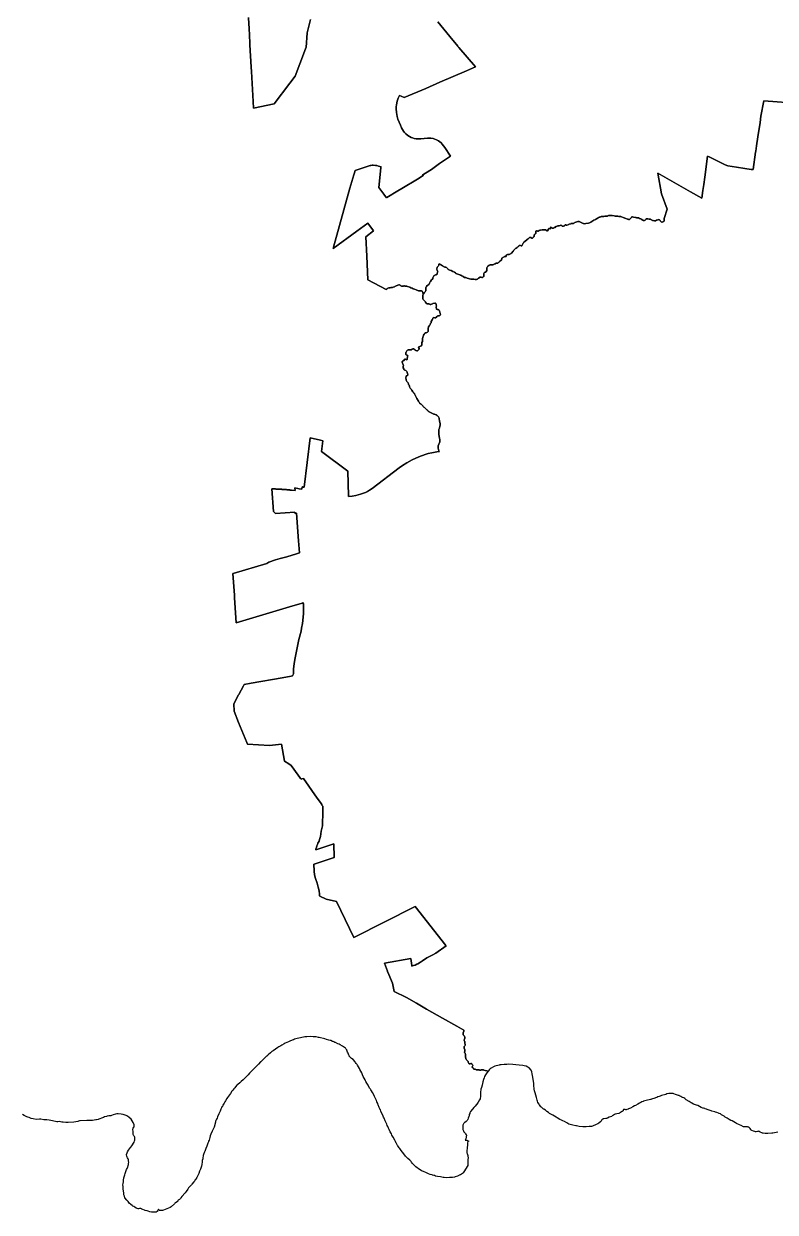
# Model space of a CAD drawing. Header units: inches. Extents: x 1341578 to 1502124, y 557203 to 748561.
# Drawn here: x 1357206 to 1369417, y 599073 to 618397 of the extents above; entities that cross this region are included whole.
import ezdxf

# ---------------------------------------------------------------- set-up
doc = ezdxf.new("R2010")
doc.units = ezdxf.units.IN
doc.header["$MEASUREMENT"] = 0
doc.layers.add('Zipcode', color=7, linetype='Continuous')

msp = doc.modelspace()

# ---------------------------------------------------------------- linework, layer by layer
at = {"layer": 'Zipcode'}
for points in [[(1363933, 618426), (1364127, 618191), (1364258, 618033), (1364266, 618024), (1364278, 618010), (1364549, 617696), (1364400, 617632), (1363967, 617446), (1363737, 617347), (1363385, 617196), (1363340, 617218), (1363313, 617231), (1363292, 617186), (1363274, 617137), (1363262, 617081), (1363257, 617044), (1363256, 617015), (1363260, 616952), (1363272, 616891), (1363286, 616847), (1363325, 616751), (1363345, 616705), (1363359, 616677), (1363374, 616653), (1363394, 616629), (1363416, 616606), (1363445, 616582), (1363473, 616564), (1363501, 616550), (1363522, 616542), (1363550, 616533), (1363581, 616528), (1363609, 616525), (1363656, 616527), (1363766, 616538), (1363793, 616539), (1363822, 616537), (1363857, 616530), (1363886, 616522), (1363913, 616511), (1363944, 616494), (1363988, 616460), (1364007, 616442), (1364050, 616385), (1364139, 616244), (1364058, 616192), (1363992, 616145), (1363962, 616123), (1363918, 616092), (1363830, 616030), (1363734, 615966), (1363707, 615951), (1363685, 615943), (1363695, 615933), (1363698, 615930), (1363698, 615929), (1363605, 615873), (1363352, 615720), (1363285, 615679), (1363104, 615570), (1363100, 615568), (1363057, 615624), (1363041, 615646), (1363006, 615691), (1362974, 615733), (1363007, 616053), (1363008, 616061), (1363011, 616069), (1362968, 616083), (1362941, 616090), (1362920, 616094), (1362885, 616097), (1362865, 616096), (1362846, 616093), (1362833, 616090), (1362820, 616087), (1362788, 616078), (1362590, 616010), (1362587, 615999), (1362587, 615998), (1362584, 615987), (1362580, 615974), (1362567, 615940), (1362506, 615723), (1362239, 614767), (1362233, 614745), (1362618, 615023), (1362797, 615153), (1362891, 615033), (1362767, 614931), (1362779, 614617), (1362795, 614235), (1363097, 614078), (1363103, 614084), (1363111, 614090), (1363140, 614101), (1363160, 614105), (1363170, 614108), (1363190, 614109), (1363200, 614111), (1363209, 614116), (1363228, 614122), (1363237, 614127), (1363246, 614131), (1363284, 614147), (1363303, 614152), (1363314, 614153), (1363322, 614148), (1363328, 614140), (1363335, 614135), (1363345, 614133), (1363355, 614131), (1363365, 614131), (1363375, 614132), (1363380, 614137), (1363390, 614136), (1363400, 614133), (1363421, 614132), (1363431, 614130), (1363440, 614126), (1363478, 614112), (1363497, 614104), (1363516, 614096), (1363534, 614087), (1363554, 614081), (1363582, 614069), (1363621, 614056), (1363631, 614055), (1363651, 614057), (1363661, 614056), (1363669, 614053), (1363678, 614048), (1363685, 614040), (1363689, 614033), (1363693, 614024), (1363695, 614004), (1363695, 614003), (1363695, 613994), (1363693, 613984), (1363691, 613953), (1363692, 613923), (1363694, 613915), (1363699, 613908), (1363723, 613889), (1363728, 613880), (1363732, 613871), (1363743, 613854), (1363748, 613849), (1363757, 613845), (1363767, 613844), (1363787, 613845), (1363792, 613843), (1363801, 613838), (1363810, 613834), (1363820, 613834), (1363831, 613836), (1363845, 613844), (1363854, 613848), (1363884, 613855), (1363894, 613855), (1363903, 613849), (1363907, 613839), (1363910, 613819), (1363911, 613809), (1363908, 613789), (1363908, 613778), (1363911, 613769), (1363915, 613759), (1363922, 613752), (1363942, 613749), (1363951, 613745), (1363958, 613737), (1363960, 613727), (1363968, 613708), (1363974, 613688), (1363976, 613678), (1363976, 613668), (1363973, 613660), (1363966, 613653), (1363958, 613650), (1363938, 613650), (1363929, 613646), (1363927, 613643), (1363918, 613638), (1363909, 613622), (1363903, 613617), (1363894, 613616), (1363884, 613617), (1363863, 613620), (1363857, 613617), (1363852, 613610), (1363845, 613591), (1363842, 613581), (1363828, 613554), (1363827, 613544), (1363824, 613534), (1363812, 613517), (1363808, 613508), (1363803, 613499), (1363797, 613491), (1363792, 613484), (1363784, 613467), (1363783, 613466), (1363777, 613446), (1363776, 613436), (1363776, 613426), (1363779, 613406), (1363776, 613396), (1363764, 613383), (1363756, 613377), (1363747, 613372), (1363738, 613374), (1363728, 613373), (1363722, 613367), (1363718, 613358), (1363714, 613350), (1363702, 613332), (1363695, 613312), (1363691, 613303), (1363687, 613272), (1363687, 613252), (1363686, 613242), (1363683, 613232), (1363675, 613215), (1363675, 613190), (1363674, 613170), (1363669, 613163), (1363660, 613158), (1363650, 613156), (1363641, 613152), (1363625, 613143), (1363622, 613136), (1363629, 613117), (1363629, 613107), (1363628, 613100), (1363621, 613093), (1363604, 613080), (1363595, 613079), (1363576, 613085), (1363567, 613090), (1363559, 613099), (1363550, 613103), (1363543, 613109), (1363528, 613110), (1363519, 613107), (1363502, 613097), (1363493, 613094), (1363473, 613097), (1363463, 613097), (1363453, 613095), (1363443, 613091), (1363436, 613085), (1363429, 613078), (1363424, 613069), (1363420, 613060), (1363417, 613050), (1363416, 613030), (1363417, 613020), (1363421, 613014), (1363431, 613011), (1363441, 613010), (1363444, 613006), (1363445, 612996), (1363444, 612986), (1363442, 612979), (1363438, 612956), (1363437, 612946), (1363434, 612937), (1363427, 612934), (1363417, 612938), (1363409, 612942), (1363402, 612943), (1363396, 612941), (1363375, 612919), (1363368, 612915), (1363360, 612912), (1363356, 612906), (1363354, 612896), (1363361, 612880), (1363364, 612870), (1363373, 612853), (1363376, 612843), (1363370, 612823), (1363373, 612803), (1363380, 612784), (1363382, 612774), (1363389, 612769), (1363399, 612766), (1363417, 612757), (1363427, 612751), (1363431, 612743), (1363434, 612733), (1363444, 612704), (1363446, 612694), (1363445, 612686), (1363440, 612679), (1363422, 612670), (1363418, 612661), (1363417, 612640), (1363418, 612610), (1363421, 612600), (1363431, 612582), (1363436, 612574), (1363444, 612567), (1363450, 612559), (1363455, 612539), (1363460, 612530), (1363466, 612522), (1363473, 612506), (1363474, 612504), (1363476, 612493), (1363484, 612474), (1363501, 612455), (1363506, 612446), (1363514, 612439), (1363530, 612410), (1363534, 612407), (1363538, 612403), (1363545, 612392), (1363553, 612384), (1363557, 612378), (1363562, 612367), (1363568, 612358), (1363575, 612335), (1363580, 612326), (1363586, 612316), (1363595, 612305), (1363618, 612261), (1363618, 612260), (1363625, 612252), (1363630, 612242), (1363637, 612232), (1363644, 612222), (1363649, 612219), (1363657, 612216), (1363675, 612203), (1363682, 612195), (1363689, 612184), (1363698, 612175), (1363705, 612165), (1363719, 612156), (1363727, 612145), (1363739, 612137), (1363757, 612121), (1363764, 612112), (1363770, 612105), (1363775, 612100), (1363778, 612097), (1363785, 612092), (1363786, 612092), (1363794, 612089), (1363803, 612082), (1363826, 612070), (1363849, 612062), (1363860, 612056), (1363872, 612052), (1363881, 612048), (1363892, 612046), (1363912, 612036), (1363920, 612029), (1363930, 612024), (1363937, 612016), (1363946, 612008), (1363952, 611997), (1363954, 611986), (1363955, 611974), (1363963, 611940), (1363970, 611892), (1363971, 611881), (1363971, 611869), (1363969, 611857), (1363959, 611822), (1363950, 611800), (1363948, 611787), (1363952, 611726), (1363957, 611687), (1363961, 611661), (1363966, 611639), (1363968, 611626), (1363968, 611613), (1363966, 611601), (1363938, 611536), (1363938, 611512), (1363938, 611499), (1363945, 611477), (1363947, 611473), (1363947, 611469), (1363950, 611458), (1363952, 611454), (1363959, 611443), (1363943, 611441), (1363836, 611422), (1363779, 611408), (1363726, 611393), (1363625, 611356), (1363517, 611307), (1363428, 611259), (1363358, 611214), (1363307, 611178), (1362865, 610842), (1362824, 610815), (1362789, 610792), (1362757, 610774), (1362679, 610746), (1362601, 610725), (1362542, 610715), (1362485, 610709), (1362481, 610709), (1362481, 610719), (1362474, 611124), (1362042, 611445), (1362065, 611617), (1362028, 611627), (1361858, 611665), (1361760, 610862), (1361758, 610862), (1361756, 610863), (1361754, 610863), (1361753, 610863), (1361751, 610863), (1361750, 610864), (1361748, 610864), (1361747, 610864), (1361745, 610864), (1361744, 610865), (1361742, 610865), (1361740, 610865), (1361739, 610865), (1361738, 610865), (1361737, 610866), (1361735, 610866), (1361734, 610866), (1361732, 610866), (1361731, 610867), (1361725, 610830), (1361681, 610838), (1361661, 610842), (1361611, 610850), (1361614, 610808), (1361559, 610814), (1361558, 610814), (1361557, 610814), (1361555, 610814), (1361553, 610814), (1361551, 610814), (1361549, 610815), (1361547, 610815), (1361545, 610815), (1361543, 610815), (1361542, 610815), (1361540, 610816), (1361539, 610816), (1361537, 610816), (1361535, 610816), (1361533, 610816), (1361532, 610816), (1361530, 610817), (1361529, 610817), (1361527, 610817), (1361526, 610817), (1361524, 610817), (1361522, 610817), (1361520, 610818), (1361519, 610818), (1361517, 610818), (1361516, 610818), (1361514, 610818), (1361512, 610818), (1361511, 610818), (1361509, 610819), (1361508, 610819), (1361506, 610819), (1361505, 610819), (1361503, 610819), (1361501, 610819), (1361499, 610820), (1361497, 610820), (1361496, 610820), (1361494, 610820), (1361492, 610820), (1361490, 610820), (1361488, 610821), (1361486, 610821), (1361484, 610821), (1361482, 610821), (1361480, 610821), (1361479, 610821), (1361477, 610822), (1361476, 610822), (1361474, 610822), (1361472, 610822), (1361470, 610822), (1361468, 610822), (1361467, 610822), (1361465, 610823), (1361463, 610823), (1361461, 610823), (1361459, 610823), (1361458, 610823), (1361457, 610823), (1361455, 610823), (1361453, 610824), (1361451, 610824), (1361450, 610824), (1361448, 610824), (1361446, 610824), (1361444, 610824), (1361442, 610825), (1361440, 610825), (1361438, 610825), (1361436, 610825), (1361435, 610825), (1361433, 610825), (1361431, 610825), (1361429, 610825), (1361427, 610826), (1361425, 610826), (1361423, 610826), (1361421, 610826), (1361419, 610826), (1361417, 610826), (1361415, 610826), (1361413, 610827), (1361411, 610827), (1361409, 610827), (1361407, 610827), (1361406, 610827), (1361404, 610827), (1361402, 610827), (1361400, 610827), (1361398, 610828), (1361396, 610828), (1361394, 610828), (1361392, 610828), (1361390, 610828), (1361388, 610828), (1361386, 610828), (1361384, 610828), (1361383, 610829), (1361381, 610829), (1361379, 610829), (1361377, 610829), (1361375, 610829), (1361374, 610829), (1361372, 610829), (1361370, 610829), (1361368, 610829), (1361367, 610829), (1361365, 610830), (1361363, 610830), (1361361, 610830), (1361359, 610830), (1361357, 610830), (1361355, 610830), (1361354, 610830), (1361352, 610830), (1361350, 610830), (1361348, 610830), (1361346, 610831), (1361344, 610831), (1361342, 610831), (1361341, 610831), (1361339, 610831), (1361337, 610831), (1361336, 610831), (1361334, 610831), (1361332, 610831), (1361331, 610831), (1361329, 610831), (1361327, 610831), (1361326, 610831), (1361324, 610832), (1361322, 610832), (1361321, 610832), (1361319, 610832), (1361317, 610832), (1361316, 610832), (1361314, 610832), (1361313, 610832), (1361311, 610832), (1361309, 610832), (1361307, 610832), (1361306, 610832), (1361304, 610832), (1361303, 610832), (1361301, 610832), (1361299, 610833), (1361298, 610833), (1361296, 610833), (1361294, 610833), (1361293, 610833), (1361291, 610833), (1361290, 610833), (1361288, 610833), (1361287, 610833), (1361285, 610833), (1361284, 610833), (1361282, 610833), (1361280, 610833), (1361279, 610833), (1361277, 610833), (1361275, 610833), (1361273, 610833), (1361271, 610833), (1361269, 610833), (1361267, 610834), (1361265, 610834), (1361263, 610834), (1361262, 610834), (1361260, 610834), (1361258, 610834), (1361256, 610834), (1361254, 610834), (1361252, 610834), (1361250, 610834), (1361248, 610834), (1361247, 610834), (1361245, 610834), (1361243, 610834), (1361241, 610834), (1361239, 610834), (1361238, 610834), (1361263, 610467), (1361296, 610437), (1361611, 610458), (1361612, 610438), (1361640, 610440), (1361672, 609990), (1361688, 609795), (1361635, 609780), (1361479, 609730), (1361438, 609719), (1361370, 609700), (1361296, 609679), (1361186, 609645), (1361187, 609642), (1361153, 609622), (1360610, 609460), (1360605, 609459), (1360628, 609106), (1360631, 609065), (1360642, 608899), (1360658, 608658), (1361252, 608834), (1361524, 608916), (1361732, 608977), (1361738, 608979), (1361748, 608987), (1361750, 608961), (1361751, 608891), (1361749, 608809), (1361746, 608751), (1361734, 608645), (1361720, 608569), (1361711, 608522), (1361678, 608383), (1361614, 608089), (1361599, 607996), (1361591, 607903), (1361590, 607827), (1361575, 607793), (1361550, 607788), (1361406, 607763), (1360899, 607673), (1360786, 607653), (1360775, 607633), (1360699, 607494), (1360695, 607487), (1360617, 607342), (1360623, 607222), (1360694, 607037), (1360828, 606710), (1360842, 606685), (1361198, 606660), (1361393, 606686), (1361440, 606408), (1361513, 606365), (1361552, 606337), (1361667, 606178), (1361694, 606140), (1361694, 606140), (1361705, 606124), (1361711, 606116), (1361727, 606120), (1361749, 606125), (1361752, 606126), (1361971, 605807), (1362027, 605735), (1362052, 605704), (1362051, 605692), (1362054, 605688), (1362064, 605675), (1362063, 605668), (1362063, 605665), (1362066, 605605), (1362068, 605564), (1362062, 605386), (1362060, 605358), (1362040, 605267), (1362026, 605183), (1362013, 605133), (1362005, 605109), (1361996, 605091), (1361986, 605074), (1361977, 605055), (1361968, 605030), (1361961, 605006), (1361953, 604982), (1361953, 604966), (1362242, 605062), (1362250, 604842), (1361927, 604732), (1361920, 604731), (1361923, 604620), (1361929, 604559), (1361945, 604500), (1361972, 604424), (1361992, 604357), (1362004, 604301), (1362011, 604247), (1362011, 604222), (1362011, 604217), (1362019, 604213), (1362118, 604164), (1362287, 604125), (1362571, 603542), (1363565, 604047), (1364065, 603411), (1364071, 603405), (1363904, 603288), (1363854, 603258), (1363758, 603209), (1363685, 603161), (1363653, 603137), (1363612, 603114), (1363591, 603104), (1363566, 603093), (1363538, 603083), (1363522, 603078), (1363513, 603075), (1363512, 603083), (1363495, 603201), (1363067, 603125), (1363116, 602991), (1363117, 602983), (1363121, 602976), (1363200, 602797), (1363226, 602664), (1363424, 602563), (1363587, 602471), (1363752, 602377), (1364010, 602231), (1364241, 602100), (1364357, 602034), (1364357, 602026), (1364356, 602017), (1364347, 601988), (1364345, 601978), (1364345, 601968), (1364348, 601958), (1364354, 601950), (1364360, 601942), (1364366, 601934), (1364375, 601915), (1364375, 601905), (1364366, 601886), (1364363, 601876), (1364363, 601866), (1364367, 601856), (1364371, 601847), (1364372, 601837), (1364371, 601827), (1364372, 601816), (1364376, 601806), (1364381, 601797), (1364382, 601792), (1364376, 601783), (1364369, 601776), (1364365, 601768), (1364364, 601758), (1364364, 601753), (1364364, 601736), (1364366, 601730), (1364367, 601726), (1364372, 601719), (1364372, 601712), (1364373, 601702), (1364373, 601698), (1364373, 601694), (1364371, 601687), (1364369, 601683), (1364368, 601679), (1364368, 601676), (1364369, 601673), (1364373, 601667), (1364374, 601665), (1364376, 601658), (1364379, 601653), (1364379, 601652), (1364384, 601642), (1364385, 601637), (1364386, 601627), (1364384, 601611), (1364384, 601606), (1364386, 601596), (1364391, 601577), (1364392, 601567), (1364393, 601560), (1364399, 601553), (1364406, 601546), (1364420, 601531), (1364426, 601522), (1364429, 601513), (1364438, 601494), (1364445, 601486), (1364454, 601484), (1364462, 601486), (1364469, 601491), (1364480, 601490), (1364488, 601485), (1364494, 601474), (1364507, 601460), (1364505, 601455), (1364498, 601448), (1364492, 601439), (1364490, 601433), (1364494, 601429), (1364503, 601424), (1364511, 601418), (1364516, 601409), (1364522, 601401), (1364530, 601399), (1364541, 601398), (1364551, 601394), (1364560, 601391), (1364569, 601391), (1364580, 601390), (1364581, 601390), (1364591, 601389), (1364600, 601387), (1364607, 601386), (1364614, 601384), (1364631, 601384), (1364641, 601386), (1364662, 601387), (1364672, 601387), (1364678, 601386), (1364683, 601385), (1364684, 601385), (1364751, 601366), (1364733, 601341), (1364708, 601307), (1364695, 601279), (1364688, 601260), (1364677, 601230), (1364666, 601191), (1364657, 601140), (1364646, 601101), (1364635, 601072), (1364630, 601021), (1364627, 600980), (1364627, 600962), (1364626, 600951), (1364626, 600949), (1364623, 600929), (1364620, 600919), (1364612, 600899), (1364591, 600865), (1364578, 600848), (1364567, 600831), (1364561, 600823), (1364539, 600800), (1364520, 600776), (1364498, 600751), (1364467, 600709), (1364456, 600691), (1364452, 600681), (1364445, 600662), (1364441, 600641), (1364438, 600631), (1364428, 600602), (1364422, 600583), (1364417, 600574), (1364411, 600565), (1364397, 600550), (1364372, 600533), (1364364, 600526), (1364357, 600518), (1364351, 600510), (1364346, 600501), (1364343, 600491), (1364341, 600480), (1364340, 600470), (1364340, 600460), (1364341, 600440), (1364343, 600419), (1364349, 600399), (1364359, 600380), (1364366, 600372), (1364375, 600366), (1364381, 600358), (1364386, 600350), (1364396, 600332), (1364402, 600325), (1364387, 600266), (1364379, 600247), (1364396, 600243), (1364396, 600247), (1364410, 600244), (1364409, 600240), (1364434, 600235), (1364432, 600225), (1364423, 600227), (1364423, 600221), (1364418, 600202), (1364414, 600171), (1364412, 600119), (1364407, 600068), (1364408, 600037), (1364410, 600026), (1364420, 599997), (1364424, 599977), (1364425, 599967), (1364426, 599946), (1364424, 599936), (1364423, 599906), (1364424, 599854), (1364423, 599844), (1364420, 599834), (1364412, 599818), (1364396, 599789), (1364357, 599728), (1364344, 599712), (1364336, 599704), (1364319, 599692), (1364301, 599682), (1364282, 599674), (1364274, 599669), (1364255, 599661), (1364215, 599648), (1364205, 599645), (1364175, 599638), (1364164, 599637), (1364122, 599636), (1364071, 599635), (1364040, 599637), (1364020, 599640), (1363980, 599648), (1363929, 599655), (1363899, 599661), (1363879, 599668), (1363869, 599670), (1363849, 599676), (1363840, 599680), (1363809, 599688), (1363782, 599700), (1363772, 599704), (1363762, 599707), (1363749, 599713), (1363701, 599736), (1363681, 599743), (1363663, 599753), (1363637, 599770), (1363579, 599814), (1363563, 599827), (1363556, 599835), (1363524, 599863), (1363504, 599887), (1363499, 599896), (1363486, 599914), (1363479, 599921), (1363446, 599949), (1363429, 599961), (1363409, 599984), (1363365, 600042), (1363359, 600051), (1363341, 600077), (1363315, 600110), (1363307, 600119), (1363284, 600152), (1363279, 600161), (1363265, 600189), (1363259, 600198), (1363244, 600226), (1363233, 600245), (1363210, 600292), (1363187, 600327), (1363179, 600346), (1363160, 600383), (1363143, 600421), (1363133, 600440), (1363121, 600468), (1363111, 600486), (1363103, 600505), (1363090, 600535), (1363076, 600562), (1363060, 600601), (1363053, 600621), (1363040, 600651), (1363021, 600688), (1363009, 600717), (1363000, 600736), (1362994, 600751), (1362992, 600756), (1362983, 600775), (1362965, 600822), (1362962, 600832), (1362958, 600842), (1362944, 600870), (1362936, 600889), (1362908, 600945), (1362903, 600954), (1362892, 600982), (1362872, 601020), (1362854, 601047), (1362845, 601065), (1362839, 601074), (1362825, 601091), (1362801, 601137), (1362778, 601172), (1362765, 601200), (1362760, 601209), (1362751, 601227), (1362720, 601281), (1362709, 601309), (1362697, 601338), (1362669, 601394), (1362659, 601412), (1362643, 601439), (1362628, 601466), (1362622, 601475), (1362608, 601491), (1362598, 601508), (1362592, 601517), (1362558, 601555), (1362533, 601575), (1362496, 601611), (1362491, 601620), (1362486, 601629), (1362475, 601658), (1362469, 601678), (1362458, 601706), (1362454, 601715), (1362441, 601732), (1362435, 601740), (1362419, 601753), (1362401, 601763), (1362384, 601775), (1362348, 601796), (1362329, 601804), (1362309, 601812), (1362272, 601831), (1362262, 601835), (1362242, 601842), (1362233, 601847), (1362223, 601851), (1362194, 601863), (1362185, 601866), (1362164, 601870), (1362125, 601884), (1362096, 601892), (1362006, 601915), (1361996, 601917), (1361955, 601923), (1361924, 601925), (1361911, 601927), (1361868, 601929), (1361803, 601927), (1361772, 601924), (1361700, 601909), (1361648, 601897), (1361607, 601885), (1361588, 601877), (1361568, 601870), (1361529, 601855), (1361510, 601846), (1361481, 601835), (1361454, 601820), (1361436, 601809), (1361400, 601792), (1361381, 601781), (1361353, 601763), (1361334, 601751), (1361256, 601697), (1361239, 601685), (1361216, 601664), (1361175, 601631), (1361159, 601617), (1361154, 601612), (1361152, 601610), (1361144, 601603), (1361129, 601587), (1361114, 601573), (1361093, 601551), (1361061, 601524), (1361054, 601516), (1361018, 601479), (1361003, 601465), (1360967, 601427), (1360930, 601390), (1360909, 601367), (1360872, 601332), (1360851, 601308), (1360792, 601249), (1360770, 601226), (1360738, 601199), (1360715, 601179), (1360682, 601152), (1360666, 601138), (1360646, 601114), (1360633, 601098), (1360619, 601082), (1360601, 601056), (1360587, 601040), (1360565, 601005), (1360515, 600938), (1360503, 600920), (1360483, 600884), (1360472, 600866), (1360462, 600848), (1360441, 600812), (1360433, 600794), (1360427, 600785), (1360418, 600770), (1360412, 600758), (1360409, 600751), (1360398, 600718), (1360376, 600671), (1360356, 600622), (1360348, 600603), (1360337, 600585), (1360329, 600566), (1360324, 600546), (1360320, 600537), (1360299, 600457), (1360291, 600437), (1360269, 600391), (1360246, 600345), (1360237, 600315), (1360227, 600286), (1360216, 600246), (1360208, 600227), (1360205, 600217), (1360197, 600198), (1360179, 600150), (1360165, 600111), (1360160, 600091), (1360149, 600062), (1360145, 600053), (1360127, 600014), (1360121, 599994), (1360119, 599983), (1360117, 599963), (1360114, 599943), (1360107, 599912), (1360105, 599901), (1360098, 599840), (1360096, 599830), (1360093, 599820), (1360081, 599791), (1360075, 599771), (1360063, 599742), (1360051, 599702), (1360047, 599693), (1360024, 599648), (1360018, 599637), (1360001, 599611), (1359988, 599595), (1359983, 599585), (1359970, 599569), (1359938, 599528), (1359932, 599520), (1359909, 599498), (1359902, 599491), (1359896, 599483), (1359882, 599468), (1359870, 599451), (1359843, 599410), (1359827, 599387), (1359774, 599328), (1359758, 599309), (1359751, 599295), (1359741, 599287), (1359738, 599283), (1359715, 599268), (1359711, 599264), (1359707, 599254), (1359698, 599243), (1359671, 599224), (1359661, 599220), (1359654, 599208), (1359599, 599161), (1359585, 599151), (1359558, 599139), (1359477, 599109), (1359462, 599100), (1359450, 599100), (1359434, 599103), (1359422, 599100), (1359410, 599102), (1359404, 599109), (1359403, 599116), (1359401, 599119), (1359399, 599119), (1359396, 599118), (1359392, 599114), (1359386, 599103), (1359381, 599099), (1359379, 599091), (1359379, 599086), (1359376, 599084), (1359356, 599075), (1359347, 599074), (1359335, 599073), (1359319, 599073), (1359279, 599076), (1359255, 599082), (1359229, 599089), (1359226, 599091), (1359209, 599098), (1359181, 599103), (1359168, 599107), (1359141, 599117), (1359126, 599124), (1359120, 599129), (1359110, 599133), (1359102, 599135), (1359092, 599134), (1359091, 599134), (1359084, 599134), (1359071, 599129), (1359062, 599130), (1359034, 599140), (1359012, 599155), (1358993, 599166), (1358980, 599172), (1358973, 599179), (1358966, 599183), (1358943, 599201), (1358920, 599223), (1358903, 599246), (1358878, 599272), (1358850, 599310), (1358840, 599333), (1358834, 599356), (1358832, 599385), (1358820, 599454), (1358819, 599489), (1358818, 599520), (1358821, 599540), (1358822, 599550), (1358824, 599560), (1358828, 599592), (1358834, 599632), (1358842, 599663), (1358846, 599683), (1358853, 599702), (1358868, 599751), (1358876, 599770), (1358888, 599787), (1358891, 599797), (1358905, 599847), (1358909, 599867), (1358911, 599888), (1358910, 599898), (1358906, 599929), (1358903, 599939), (1358892, 599957), (1358887, 599966), (1358878, 599984), (1358877, 600004), (1358877, 600015), (1358879, 600025), (1358890, 600054), (1358905, 600081), (1358923, 600105), (1358937, 600120), (1358944, 600129), (1358964, 600152), (1358975, 600169), (1358988, 600197), (1358999, 600214), (1359007, 600233), (1359009, 600243), (1359011, 600264), (1359011, 600295), (1359007, 600302), (1358992, 600317), (1358987, 600325), (1358984, 600335), (1358981, 600386), (1358980, 600417), (1358985, 600438), (1358996, 600455), (1359000, 600464), (1359001, 600475), (1359001, 600485), (1358998, 600494), (1358985, 600533), (1358969, 600559), (1358951, 600584), (1358921, 600612), (1358889, 600636), (1358870, 600646), (1358851, 600652), (1358821, 600661), (1358790, 600667), (1358739, 600672), (1358719, 600671), (1358698, 600668), (1358659, 600657), (1358631, 600644), (1358621, 600642), (1358590, 600638), (1358560, 600633), (1358549, 600631), (1358520, 600623), (1358501, 600616), (1358483, 600606), (1358426, 600585), (1358416, 600583), (1358386, 600576), (1358375, 600574), (1358323, 600567), (1358292, 600564), (1358260, 600563), (1358228, 600564), (1358124, 600558), (1358114, 600557), (1358093, 600553), (1358083, 600549), (1358052, 600542), (1358021, 600538), (1357927, 600533), (1357888, 600532), (1357847, 600535), (1357824, 600538), (1357781, 600546), (1357758, 600544), (1357744, 600545), (1357674, 600558), (1357643, 600564), (1357617, 600570), (1357583, 600575), (1357549, 600576), (1357533, 600578), (1357481, 600588), (1357462, 600588), (1357406, 600581), (1357358, 600590), (1357326, 600599), (1357295, 600611), (1357274, 600621), (1357253, 600627), (1357210, 600648), (1357183, 600665)], [(1361864, 618465), (1361813, 618249), (1361794, 618011), (1361792, 618006), (1361769, 617945), (1361618, 617544), (1361531, 617430), (1361275, 617096), (1360937, 617025), (1360931, 617134), (1360904, 617623), (1360900, 617690), (1360880, 618055), (1360879, 618086), (1360867, 618323), (1360863, 618395), (1360858, 618500)], [(1360858, 618500), (1360863, 618395), (1360867, 618323), (1360879, 618086), (1360880, 618055), (1360900, 617690), (1360904, 617623), (1360931, 617134), (1360937, 617025), (1361275, 617096), (1361531, 617430), (1361618, 617544), (1361769, 617945), (1361792, 618006), (1361794, 618011), (1361813, 618249), (1361864, 618465)], [(1369811, 617102), (1369232, 617142), (1369185, 616893), (1369170, 616792), (1369135, 616557), (1369114, 616412), (1369101, 616324), (1369099, 616311), (1369056, 616026), (1369025, 616030), (1368924, 616045), (1368789, 616065), (1368647, 616085), (1368605, 616105), (1368400, 616204), (1368353, 616227), (1368318, 616244), (1368272, 615903), (1368255, 615782), (1368242, 615688), (1368223, 615564), (1368040, 615667), (1367510, 615966), (1367570, 615631), (1367659, 615381), (1367614, 615232), (1367614, 615232), (1367613, 615223), (1367614, 615203), (1367614, 615195), (1367613, 615193), (1367608, 615184), (1367592, 615174), (1367582, 615171), (1367572, 615171), (1367564, 615174), (1367556, 615181), (1367551, 615190), (1367548, 615199), (1367544, 615203), (1367537, 615207), (1367527, 615210), (1367517, 615212), (1367507, 615211), (1367488, 615203), (1367470, 615195), (1367464, 615193), (1367453, 615193), (1367433, 615196), (1367423, 615198), (1367414, 615202), (1367405, 615207), (1367397, 615214), (1367388, 615218), (1367369, 615222), (1367349, 615224), (1367339, 615226), (1367329, 615226), (1367320, 615224), (1367312, 615217), (1367301, 615202), (1367292, 615197), (1367282, 615196), (1367272, 615199), (1367263, 615204), (1367238, 615221), (1367232, 615225), (1367213, 615233), (1367195, 615241), (1367185, 615243), (1367164, 615244), (1367155, 615246), (1367145, 615247), (1367115, 615254), (1367096, 615260), (1367088, 615260), (1367082, 615252), (1367077, 615243), (1367051, 615217), (1367043, 615214), (1367033, 615214), (1367028, 615218), (1367019, 615222), (1366990, 615231), (1366971, 615236), (1366962, 615241), (1366945, 615246), (1366917, 615258), (1366907, 615261), (1366898, 615263), (1366888, 615264), (1366878, 615266), (1366857, 615267), (1366817, 615268), (1366798, 615275), (1366768, 615280), (1366718, 615279), (1366708, 615277), (1366699, 615273), (1366690, 615269), (1366679, 615269), (1366669, 615270), (1366659, 615269), (1366649, 615268), (1366630, 615261), (1366620, 615261), (1366604, 615266), (1366594, 615266), (1366586, 615264), (1366579, 615257), (1366575, 615255), (1366565, 615255), (1366556, 615251), (1366550, 615247), (1366547, 615246), (1366541, 615240), (1366525, 615230), (1366515, 615226), (1366498, 615216), (1366470, 615204), (1366418, 615173), (1366400, 615163), (1366381, 615155), (1366342, 615147), (1366311, 615145), (1366301, 615147), (1366295, 615152), (1366287, 615157), (1366277, 615160), (1366231, 615180), (1366220, 615181), (1366210, 615180), (1366191, 615175), (1366163, 615164), (1366155, 615158), (1366146, 615153), (1366137, 615151), (1366117, 615150), (1366097, 615147), (1366094, 615146), (1366068, 615137), (1366058, 615133), (1366050, 615129), (1366031, 615123), (1366021, 615121), (1366012, 615128), (1366004, 615127), (1365996, 615120), (1365991, 615113), (1365975, 615107), (1365965, 615106), (1365955, 615104), (1365948, 615109), (1365943, 615115), (1365937, 615120), (1365931, 615120), (1365924, 615115), (1365906, 615109), (1365892, 615111), (1365882, 615109), (1365872, 615106), (1365852, 615102), (1365842, 615087), (1365836, 615084), (1365827, 615084), (1365823, 615082), (1365815, 615075), (1365805, 615074), (1365795, 615073), (1365787, 615077), (1365784, 615083), (1365779, 615087), (1365770, 615088), (1365764, 615086), (1365761, 615082), (1365764, 615077), (1365765, 615072), (1365763, 615062), (1365759, 615062), (1365751, 615068), (1365743, 615070), (1365736, 615068), (1365731, 615060), (1365719, 615033), (1365715, 615029), (1365708, 615031), (1365700, 615037), (1365682, 615044), (1365672, 615044), (1365651, 615044), (1365631, 615045), (1365601, 615043), (1365592, 615040), (1365583, 615034), (1365565, 615025), (1365555, 615026), (1365549, 615030), (1365543, 615031), (1365536, 615029), (1365528, 615023), (1365525, 615017), (1365525, 614987), (1365522, 614979), (1365513, 614977), (1365504, 614971), (1365502, 614963), (1365502, 614953), (1365501, 614943), (1365498, 614936), (1365490, 614931), (1365483, 614924), (1365478, 614915), (1365473, 614912), (1365463, 614913), (1365446, 614923), (1365436, 614923), (1365426, 614920), (1365400, 614899), (1365386, 614888), (1365378, 614882), (1365347, 614855), (1365330, 614844), (1365324, 614837), (1365323, 614829), (1365304, 614796), (1365301, 614789), (1365296, 614786), (1365287, 614789), (1365277, 614794), (1365267, 614795), (1365260, 614791), (1365252, 614784), (1365244, 614778), (1365237, 614770), (1365230, 614763), (1365221, 614758), (1365207, 614748), (1365199, 614743), (1365183, 614730), (1365169, 614714), (1365164, 614706), (1365157, 614699), (1365134, 614665), (1365124, 614660), (1365096, 614648), (1365087, 614646), (1365066, 614643), (1365056, 614641), (1365047, 614636), (1365046, 614630), (1365047, 614620), (1365046, 614615), (1365040, 614612), (1365030, 614613), (1365020, 614611), (1365010, 614607), (1365002, 614601), (1364993, 614595), (1364984, 614592), (1364977, 614586), (1364973, 614576), (1364971, 614558), (1364968, 614554), (1364960, 614547), (1364943, 614537), (1364935, 614528), (1364927, 614521), (1364918, 614516), (1364908, 614506), (1364899, 614505), (1364889, 614506), (1364882, 614504), (1364882, 614504), (1364864, 614496), (1364863, 614496), (1364858, 614493), (1364841, 614483), (1364832, 614480), (1364822, 614479), (1364791, 614479), (1364781, 614478), (1364772, 614472), (1364765, 614466), (1364747, 614455), (1364741, 614447), (1364736, 614438), (1364732, 614428), (1364732, 614408), (1364730, 614387), (1364722, 614368), (1364716, 614360), (1364706, 614359), (1364697, 614356), (1364690, 614349), (1364683, 614335), (1364680, 614328), (1364681, 614318), (1364683, 614308), (1364683, 614298), (1364680, 614289), (1364673, 614281), (1364665, 614275), (1364660, 614273), (1364649, 614274), (1364640, 614277), (1364630, 614279), (1364620, 614277), (1364595, 614261), (1364588, 614253), (1364580, 614247), (1364571, 614243), (1364561, 614241), (1364551, 614241), (1364541, 614241), (1364521, 614244), (1364510, 614245), (1364480, 614242), (1364469, 614243), (1364411, 614263), (1364391, 614269), (1364371, 614273), (1364369, 614274), (1364344, 614286), (1364327, 614297), (1364308, 614307), (1364299, 614311), (1364290, 614316), (1364261, 614326), (1364241, 614330), (1364227, 614337), (1364221, 614345), (1364204, 614356), (1364176, 614369), (1364153, 614385), (1364150, 614386), (1364131, 614392), (1364104, 614404), (1364096, 614411), (1364075, 614433), (1364066, 614438), (1364056, 614441), (1364046, 614442), (1364036, 614445), (1364028, 614451), (1364019, 614456), (1364011, 614463), (1363976, 614485), (1363968, 614491), (1363958, 614494), (1363953, 614491), (1363948, 614471), (1363943, 614462), (1363926, 614439), (1363922, 614430), (1363919, 614420), (1363918, 614410), (1363919, 614400), (1363922, 614390), (1363930, 614375), (1363932, 614367), (1363931, 614357), (1363926, 614337), (1363922, 614327), (1363917, 614318), (1363908, 614315), (1363898, 614313), (1363888, 614310), (1363879, 614305), (1363871, 614298), (1363864, 614290), (1363858, 614276), (1363855, 614266), (1363851, 614257), (1363840, 614240), (1363834, 614232), (1363815, 614207), (1363809, 614199), (1363804, 614190), (1363800, 614181), (1363791, 614162), (1363787, 614160), (1363771, 614147), (1363762, 614141), (1363749, 614126), (1363743, 614117), (1363741, 614107), (1363738, 614056), (1363735, 614047), (1363729, 614041), (1363724, 614033), (1363711, 614020), (1363699, 614004), (1363695, 614003), (1363695, 614004), (1363693, 614024), (1363689, 614033), (1363685, 614040), (1363678, 614048), (1363669, 614053), (1363661, 614056), (1363651, 614057), (1363631, 614055), (1363621, 614056), (1363582, 614069), (1363554, 614081), (1363534, 614087), (1363516, 614096), (1363497, 614104), (1363478, 614112), (1363440, 614126), (1363431, 614130), (1363421, 614132), (1363400, 614133), (1363390, 614136), (1363380, 614137), (1363375, 614132), (1363365, 614131), (1363355, 614131), (1363345, 614133), (1363335, 614135), (1363328, 614140), (1363322, 614148), (1363314, 614153), (1363303, 614152), (1363284, 614147), (1363246, 614131), (1363237, 614127), (1363228, 614122), (1363209, 614116), (1363200, 614111), (1363190, 614109), (1363170, 614108), (1363160, 614105), (1363140, 614101), (1363111, 614090), (1363103, 614084), (1363097, 614078), (1362795, 614235), (1362779, 614617), (1362767, 614931), (1362891, 615033), (1362797, 615153), (1362618, 615023), (1362233, 614745), (1362239, 614767), (1362506, 615723), (1362567, 615940), (1362580, 615974), (1362584, 615987), (1362587, 615998), (1362587, 615999), (1362590, 616010), (1362788, 616078), (1362820, 616087), (1362833, 616090), (1362846, 616093), (1362865, 616096), (1362885, 616097), (1362920, 616094), (1362941, 616090), (1362968, 616083), (1363011, 616069), (1363008, 616061), (1363007, 616053), (1362974, 615733), (1363006, 615691), (1363041, 615646), (1363057, 615624), (1363100, 615568), (1363104, 615570), (1363285, 615679), (1363352, 615720), (1363605, 615873), (1363698, 615929), (1363698, 615930), (1363695, 615933), (1363685, 615943), (1363707, 615951), (1363734, 615966), (1363830, 616030), (1363918, 616092), (1363962, 616123), (1363992, 616145), (1364058, 616192), (1364139, 616244), (1364050, 616385), (1364007, 616442), (1363988, 616460), (1363944, 616494), (1363913, 616511), (1363886, 616522), (1363857, 616530), (1363822, 616537), (1363793, 616539), (1363766, 616538), (1363656, 616527), (1363609, 616525), (1363581, 616528), (1363550, 616533), (1363522, 616542), (1363501, 616550), (1363473, 616564), (1363445, 616582), (1363416, 616606), (1363394, 616629), (1363374, 616653), (1363359, 616677), (1363345, 616705), (1363325, 616751), (1363286, 616847), (1363272, 616891), (1363260, 616952), (1363256, 617015), (1363257, 617044), (1363262, 617081), (1363274, 617137), (1363292, 617186), (1363313, 617231), (1363340, 617218), (1363385, 617196), (1363737, 617347), (1363967, 617446), (1364400, 617632), (1364549, 617696), (1364278, 618010), (1364266, 618024), (1364258, 618033), (1364127, 618191), (1363933, 618426)], [(1369461, 600375), (1369379, 600359), (1369363, 600357), (1369298, 600355), (1369254, 600356), (1369223, 600359), (1369213, 600361), (1369202, 600364), (1369175, 600377), (1369157, 600387), (1369147, 600389), (1369134, 600387), (1369127, 600387), (1369106, 600382), (1369096, 600383), (1369086, 600386), (1369066, 600394), (1369036, 600404), (1369026, 600408), (1369019, 600416), (1369008, 600433), (1369002, 600442), (1368994, 600449), (1368987, 600454), (1368985, 600455), (1368976, 600459), (1368965, 600463), (1368955, 600463), (1368945, 600463), (1368924, 600461), (1368914, 600462), (1368904, 600464), (1368866, 600482), (1368836, 600494), (1368789, 600518), (1368771, 600527), (1368742, 600541), (1368715, 600557), (1368697, 600566), (1368669, 600582), (1368634, 600605), (1368606, 600620), (1368589, 600633), (1368543, 600659), (1368526, 600671), (1368508, 600681), (1368498, 600685), (1368467, 600695), (1368448, 600703), (1368438, 600706), (1368387, 600717), (1368377, 600720), (1368310, 600746), (1368298, 600751), (1368281, 600757), (1368271, 600759), (1368251, 600763), (1368241, 600765), (1368211, 600775), (1368157, 600806), (1368138, 600815), (1368089, 600833), (1368061, 600845), (1368052, 600850), (1368018, 600875), (1367972, 600902), (1367947, 600920), (1367930, 600932), (1367912, 600941), (1367902, 600945), (1367883, 600954), (1367859, 600968), (1367856, 600970), (1367846, 600973), (1367797, 600986), (1367769, 600999), (1367759, 601002), (1367749, 601004), (1367728, 601006), (1367708, 601006), (1367687, 601005), (1367657, 600997), (1367637, 600990), (1367568, 600970), (1367548, 600963), (1367529, 600955), (1367510, 600948), (1367491, 600941), (1367472, 600931), (1367463, 600928), (1367404, 600911), (1367395, 600907), (1367388, 600905), (1367319, 600892), (1367279, 600878), (1367270, 600874), (1367250, 600866), (1367231, 600857), (1367213, 600846), (1367184, 600832), (1367148, 600810), (1367129, 600801), (1367102, 600785), (1367063, 600767), (1367034, 600756), (1367025, 600751), (1367025, 600750), (1367005, 600743), (1366995, 600740), (1366989, 600740), (1366980, 600744), (1366973, 600746), (1366962, 600746), (1366952, 600742), (1366946, 600734), (1366944, 600724), (1366928, 600712), (1366920, 600705), (1366903, 600695), (1366894, 600688), (1366886, 600682), (1366876, 600679), (1366845, 600674), (1366814, 600666), (1366804, 600662), (1366787, 600652), (1366770, 600638), (1366761, 600632), (1366721, 600621), (1366693, 600605), (1366684, 600601), (1366674, 600597), (1366664, 600595), (1366633, 600593), (1366623, 600590), (1366614, 600585), (1366598, 600574), (1366593, 600566), (1366591, 600556), (1366584, 600548), (1366552, 600523), (1366535, 600512), (1366506, 600499), (1366488, 600490), (1366468, 600483), (1366449, 600473), (1366429, 600469), (1366418, 600468), (1366396, 600466), (1366345, 600464), (1366292, 600463), (1366230, 600469), (1366188, 600478), (1366178, 600479), (1366126, 600489), (1366065, 600507), (1366047, 600517), (1366028, 600525), (1365992, 600546), (1365964, 600558), (1365946, 600568), (1365917, 600581), (1365873, 600609), (1365855, 600620), (1365828, 600635), (1365802, 600651), (1365748, 600681), (1365733, 600695), (1365707, 600711), (1365684, 600731), (1365657, 600748), (1365654, 600751), (1365633, 600767), (1365626, 600774), (1365618, 600780), (1365610, 600787), (1365597, 600802), (1365585, 600818), (1365579, 600828), (1365562, 600858), (1365554, 600877), (1365548, 600897), (1365540, 600937), (1365528, 600977), (1365515, 601016), (1365507, 601046), (1365502, 601076), (1365497, 601139), (1365493, 601169), (1365477, 601271), (1365470, 601324), (1365464, 601355), (1365457, 601374), (1365452, 601383), (1365416, 601422), (1365407, 601428), (1365398, 601433), (1365369, 601446), (1365339, 601455), (1365318, 601459), (1365255, 601466), (1365203, 601471), (1365151, 601473), (1365089, 601479), (1365056, 601478), (1365013, 601477), (1364961, 601471), (1364941, 601468), (1364930, 601466), (1364859, 601446), (1364849, 601443), (1364839, 601438), (1364803, 601417), (1364786, 601405), (1364771, 601391), (1364758, 601375), (1364751, 601366), (1364684, 601385), (1364683, 601385), (1364678, 601386), (1364672, 601387), (1364662, 601387), (1364641, 601386), (1364631, 601384), (1364614, 601384), (1364607, 601386), (1364600, 601387), (1364591, 601389), (1364581, 601390), (1364580, 601390), (1364569, 601391), (1364560, 601391), (1364551, 601394), (1364541, 601398), (1364530, 601399), (1364522, 601401), (1364516, 601409), (1364511, 601418), (1364503, 601424), (1364494, 601429), (1364490, 601433), (1364492, 601439), (1364498, 601448), (1364505, 601455), (1364507, 601460), (1364494, 601474), (1364488, 601485), (1364480, 601490), (1364469, 601491), (1364462, 601486), (1364454, 601484), (1364445, 601486), (1364438, 601494), (1364429, 601513), (1364426, 601522), (1364420, 601531), (1364406, 601546), (1364399, 601553), (1364393, 601560), (1364392, 601567), (1364391, 601577), (1364386, 601596), (1364384, 601606), (1364384, 601611), (1364386, 601627), (1364385, 601637), (1364384, 601642), (1364379, 601652), (1364379, 601653), (1364376, 601658), (1364374, 601665), (1364373, 601667), (1364369, 601673), (1364368, 601676), (1364368, 601679), (1364369, 601683), (1364371, 601687), (1364373, 601694), (1364373, 601698), (1364373, 601702), (1364372, 601712), (1364372, 601719), (1364367, 601726), (1364366, 601730), (1364364, 601736), (1364364, 601753), (1364364, 601758), (1364365, 601768), (1364369, 601776), (1364376, 601783), (1364382, 601792), (1364381, 601797), (1364376, 601806), (1364372, 601816), (1364371, 601827), (1364372, 601837), (1364371, 601847), (1364367, 601856), (1364363, 601866), (1364363, 601876), (1364366, 601886), (1364375, 601905), (1364375, 601915), (1364366, 601934), (1364360, 601942), (1364354, 601950), (1364348, 601958), (1364345, 601968), (1364345, 601978), (1364347, 601988), (1364356, 602017), (1364357, 602026), (1364357, 602034), (1364241, 602100), (1364010, 602231), (1363752, 602377), (1363587, 602471), (1363424, 602563), (1363226, 602664), (1363200, 602797), (1363121, 602976), (1363117, 602983), (1363116, 602991), (1363067, 603125), (1363495, 603201), (1363512, 603083), (1363513, 603075), (1363522, 603078), (1363538, 603083), (1363566, 603093), (1363591, 603104), (1363612, 603114), (1363653, 603137), (1363685, 603161), (1363758, 603209), (1363854, 603258), (1363904, 603288), (1364071, 603405), (1364065, 603411), (1363565, 604047), (1362571, 603542), (1362287, 604125), (1362118, 604164), (1362019, 604213), (1362011, 604217), (1362011, 604222), (1362011, 604247), (1362004, 604301), (1361992, 604357), (1361972, 604424), (1361945, 604500), (1361929, 604559), (1361923, 604620), (1361920, 604731), (1361927, 604732), (1362250, 604842), (1362242, 605062), (1361953, 604966), (1361953, 604982), (1361961, 605006), (1361968, 605030), (1361977, 605055), (1361986, 605074), (1361996, 605091), (1362005, 605109), (1362013, 605133), (1362026, 605183), (1362040, 605267), (1362060, 605358), (1362062, 605386), (1362068, 605564), (1362066, 605605), (1362063, 605665), (1362063, 605668), (1362064, 605675), (1362054, 605688), (1362051, 605692), (1362052, 605704), (1362027, 605735), (1361971, 605807), (1361752, 606126), (1361749, 606125), (1361727, 606120), (1361711, 606116), (1361705, 606124), (1361694, 606140), (1361694, 606140), (1361667, 606178), (1361552, 606337), (1361513, 606365), (1361440, 606408), (1361393, 606686), (1361198, 606660), (1360842, 606685), (1360828, 606710), (1360694, 607037), (1360623, 607222), (1360617, 607342), (1360695, 607487), (1360699, 607494), (1360775, 607633), (1360786, 607653), (1360899, 607673), (1361406, 607763), (1361550, 607788), (1361575, 607793), (1361590, 607827), (1361591, 607903), (1361599, 607996), (1361614, 608089), (1361678, 608383), (1361711, 608522), (1361720, 608569), (1361734, 608645), (1361746, 608751), (1361749, 608809), (1361751, 608891), (1361750, 608961), (1361748, 608987), (1361738, 608979), (1361732, 608977), (1361524, 608916), (1361252, 608834), (1360658, 608658), (1360642, 608899), (1360631, 609065), (1360628, 609106), (1360605, 609459), (1360610, 609460), (1361153, 609622), (1361187, 609642), (1361186, 609645), (1361296, 609679), (1361370, 609700), (1361438, 609719), (1361479, 609730), (1361635, 609780), (1361688, 609795), (1361672, 609990), (1361640, 610440), (1361612, 610438), (1361611, 610458), (1361296, 610437), (1361263, 610467), (1361238, 610834), (1361239, 610834), (1361241, 610834), (1361243, 610834), (1361245, 610834), (1361247, 610834), (1361248, 610834), (1361250, 610834), (1361252, 610834), (1361254, 610834), (1361256, 610834), (1361258, 610834), (1361260, 610834), (1361262, 610834), (1361263, 610834), (1361265, 610834), (1361267, 610834), (1361269, 610833), (1361271, 610833), (1361273, 610833), (1361275, 610833), (1361277, 610833), (1361279, 610833), (1361280, 610833), (1361282, 610833), (1361284, 610833), (1361285, 610833), (1361287, 610833), (1361288, 610833), (1361290, 610833), (1361291, 610833), (1361293, 610833), (1361294, 610833), (1361296, 610833), (1361298, 610833), (1361299, 610833), (1361301, 610832), (1361303, 610832), (1361304, 610832), (1361306, 610832), (1361307, 610832), (1361309, 610832), (1361311, 610832), (1361313, 610832), (1361314, 610832), (1361316, 610832), (1361317, 610832), (1361319, 610832), (1361321, 610832), (1361322, 610832), (1361324, 610832), (1361326, 610831), (1361327, 610831), (1361329, 610831), (1361331, 610831), (1361332, 610831), (1361334, 610831), (1361336, 610831), (1361337, 610831), (1361339, 610831), (1361341, 610831), (1361342, 610831), (1361344, 610831), (1361346, 610831), (1361348, 610830), (1361350, 610830), (1361352, 610830), (1361354, 610830), (1361355, 610830), (1361357, 610830), (1361359, 610830), (1361361, 610830), (1361363, 610830), (1361365, 610830), (1361367, 610829), (1361368, 610829), (1361370, 610829), (1361372, 610829), (1361374, 610829), (1361375, 610829), (1361377, 610829), (1361379, 610829), (1361381, 610829), (1361383, 610829), (1361384, 610828), (1361386, 610828), (1361388, 610828), (1361390, 610828), (1361392, 610828), (1361394, 610828), (1361396, 610828), (1361398, 610828), (1361400, 610827), (1361402, 610827), (1361404, 610827), (1361406, 610827), (1361407, 610827), (1361409, 610827), (1361411, 610827), (1361413, 610827), (1361415, 610826), (1361417, 610826), (1361419, 610826), (1361421, 610826), (1361423, 610826), (1361425, 610826), (1361427, 610826), (1361429, 610825), (1361431, 610825), (1361433, 610825), (1361435, 610825), (1361436, 610825), (1361438, 610825), (1361440, 610825), (1361442, 610825), (1361444, 610824), (1361446, 610824), (1361448, 610824), (1361450, 610824), (1361451, 610824), (1361453, 610824), (1361455, 610823), (1361457, 610823), (1361458, 610823), (1361459, 610823), (1361461, 610823), (1361463, 610823), (1361465, 610823), (1361467, 610822), (1361468, 610822), (1361470, 610822), (1361472, 610822), (1361474, 610822), (1361476, 610822), (1361477, 610822), (1361479, 610821), (1361480, 610821), (1361482, 610821), (1361484, 610821), (1361486, 610821), (1361488, 610821), (1361490, 610820), (1361492, 610820), (1361494, 610820), (1361496, 610820), (1361497, 610820), (1361499, 610820), (1361501, 610819), (1361503, 610819), (1361505, 610819), (1361506, 610819), (1361508, 610819), (1361509, 610819), (1361511, 610818), (1361512, 610818), (1361514, 610818), (1361516, 610818), (1361517, 610818), (1361519, 610818), (1361520, 610818), (1361522, 610817), (1361524, 610817), (1361526, 610817), (1361527, 610817), (1361529, 610817), (1361530, 610817), (1361532, 610816), (1361533, 610816), (1361535, 610816), (1361537, 610816), (1361539, 610816), (1361540, 610816), (1361542, 610815), (1361543, 610815), (1361545, 610815), (1361547, 610815), (1361549, 610815), (1361551, 610814), (1361553, 610814), (1361555, 610814), (1361557, 610814), (1361558, 610814), (1361559, 610814), (1361614, 610808), (1361611, 610850), (1361661, 610842), (1361681, 610838), (1361725, 610830), (1361731, 610867), (1361732, 610866), (1361734, 610866), (1361735, 610866), (1361737, 610866), (1361738, 610865), (1361739, 610865), (1361740, 610865), (1361742, 610865), (1361744, 610865), (1361745, 610864), (1361747, 610864), (1361748, 610864), (1361750, 610864), (1361751, 610863), (1361753, 610863), (1361754, 610863), (1361756, 610863), (1361758, 610862), (1361760, 610862), (1361858, 611665), (1362028, 611627), (1362065, 611617), (1362042, 611445), (1362474, 611124), (1362481, 610719), (1362481, 610709), (1362485, 610709), (1362542, 610715), (1362601, 610725), (1362679, 610746), (1362757, 610774), (1362789, 610792), (1362824, 610815), (1362865, 610842), (1363307, 611178), (1363358, 611214), (1363428, 611259), (1363517, 611307), (1363625, 611356), (1363726, 611393), (1363779, 611408), (1363836, 611422), (1363943, 611441), (1363959, 611443), (1363952, 611454), (1363950, 611458), (1363947, 611469), (1363947, 611473), (1363945, 611477), (1363938, 611499), (1363938, 611512), (1363938, 611536), (1363966, 611601), (1363968, 611613), (1363968, 611626), (1363966, 611639), (1363961, 611661), (1363957, 611687), (1363952, 611726), (1363948, 611787), (1363950, 611800), (1363959, 611822), (1363969, 611857), (1363971, 611869), (1363971, 611881), (1363970, 611892), (1363963, 611940), (1363955, 611974), (1363954, 611986), (1363952, 611997), (1363946, 612008), (1363937, 612016), (1363930, 612024), (1363920, 612029), (1363912, 612036), (1363892, 612046), (1363881, 612048), (1363872, 612052), (1363860, 612056), (1363849, 612062), (1363826, 612070), (1363803, 612082), (1363794, 612089), (1363786, 612092), (1363785, 612092), (1363778, 612097), (1363775, 612100), (1363770, 612105), (1363764, 612112), (1363757, 612121), (1363739, 612137), (1363727, 612145), (1363719, 612156), (1363705, 612165), (1363698, 612175), (1363689, 612184), (1363682, 612195), (1363675, 612203), (1363657, 612216), (1363649, 612219), (1363644, 612222), (1363637, 612232), (1363630, 612242), (1363625, 612252), (1363618, 612260), (1363618, 612261), (1363595, 612305), (1363586, 612316), (1363580, 612326), (1363575, 612335), (1363568, 612358), (1363562, 612367), (1363557, 612378), (1363553, 612384), (1363545, 612392), (1363538, 612403), (1363534, 612407), (1363530, 612410), (1363514, 612439), (1363506, 612446), (1363501, 612455), (1363484, 612474), (1363476, 612493), (1363474, 612504), (1363473, 612506), (1363466, 612522), (1363460, 612530), (1363455, 612539), (1363450, 612559), (1363444, 612567), (1363436, 612574), (1363431, 612582), (1363421, 612600), (1363418, 612610), (1363417, 612640), (1363418, 612661), (1363422, 612670), (1363440, 612679), (1363445, 612686), (1363446, 612694), (1363444, 612704), (1363434, 612733), (1363431, 612743), (1363427, 612751), (1363417, 612757), (1363399, 612766), (1363389, 612769), (1363382, 612774), (1363380, 612784), (1363373, 612803), (1363370, 612823), (1363376, 612843), (1363373, 612853), (1363364, 612870), (1363361, 612880), (1363354, 612896), (1363356, 612906), (1363360, 612912), (1363368, 612915), (1363375, 612919), (1363396, 612941), (1363402, 612943), (1363409, 612942), (1363417, 612938), (1363427, 612934), (1363434, 612937), (1363437, 612946), (1363438, 612956), (1363442, 612979), (1363444, 612986), (1363445, 612996), (1363444, 613006), (1363441, 613010), (1363431, 613011), (1363421, 613014), (1363417, 613020), (1363416, 613030), (1363417, 613050), (1363420, 613060), (1363424, 613069), (1363429, 613078), (1363436, 613085), (1363443, 613091), (1363453, 613095), (1363463, 613097), (1363473, 613097), (1363493, 613094), (1363502, 613097), (1363519, 613107), (1363528, 613110), (1363543, 613109), (1363550, 613103), (1363559, 613099), (1363567, 613090), (1363576, 613085), (1363595, 613079), (1363604, 613080), (1363621, 613093), (1363628, 613100), (1363629, 613107), (1363629, 613117), (1363622, 613136), (1363625, 613143), (1363641, 613152), (1363650, 613156), (1363660, 613158), (1363669, 613163), (1363674, 613170), (1363675, 613190), (1363675, 613215), (1363683, 613232), (1363686, 613242), (1363687, 613252), (1363687, 613272), (1363691, 613303), (1363695, 613312), (1363702, 613332), (1363714, 613350), (1363718, 613358), (1363722, 613367), (1363728, 613373), (1363738, 613374), (1363747, 613372), (1363756, 613377), (1363764, 613383), (1363776, 613396), (1363779, 613406), (1363776, 613426), (1363776, 613436), (1363777, 613446), (1363783, 613466), (1363784, 613467), (1363792, 613484), (1363797, 613491), (1363803, 613499), (1363808, 613508), (1363812, 613517), (1363824, 613534), (1363827, 613544), (1363828, 613554), (1363842, 613581), (1363845, 613591), (1363852, 613610), (1363857, 613617), (1363863, 613620), (1363884, 613617), (1363894, 613616), (1363903, 613617), (1363909, 613622), (1363918, 613638), (1363927, 613643), (1363929, 613646), (1363938, 613650), (1363958, 613650), (1363966, 613653), (1363973, 613660), (1363976, 613668), (1363976, 613678), (1363974, 613688), (1363968, 613708), (1363960, 613727), (1363958, 613737), (1363951, 613745), (1363942, 613749), (1363922, 613752), (1363915, 613759), (1363911, 613769), (1363908, 613778), (1363908, 613789), (1363911, 613809), (1363910, 613819), (1363907, 613839), (1363903, 613849), (1363894, 613855), (1363884, 613855), (1363854, 613848), (1363845, 613844), (1363831, 613836), (1363820, 613834), (1363810, 613834), (1363801, 613838), (1363792, 613843), (1363787, 613845), (1363767, 613844), (1363757, 613845), (1363748, 613849), (1363743, 613854), (1363732, 613871), (1363728, 613880), (1363723, 613889), (1363699, 613908), (1363694, 613915), (1363692, 613923), (1363691, 613953), (1363693, 613984), (1363695, 613994), (1363695, 614003), (1363699, 614004), (1363711, 614020), (1363724, 614033), (1363729, 614041), (1363735, 614047), (1363738, 614056), (1363741, 614107), (1363743, 614117), (1363749, 614126), (1363762, 614141), (1363771, 614147), (1363787, 614160), (1363791, 614162), (1363800, 614181), (1363804, 614190), (1363809, 614199), (1363815, 614207), (1363834, 614232), (1363840, 614240), (1363851, 614257), (1363855, 614266), (1363858, 614276), (1363864, 614290), (1363871, 614298), (1363879, 614305), (1363888, 614310), (1363898, 614313), (1363908, 614315), (1363917, 614318), (1363922, 614327), (1363926, 614337), (1363931, 614357), (1363932, 614367), (1363930, 614375), (1363922, 614390), (1363919, 614400), (1363918, 614410), (1363919, 614420), (1363922, 614430), (1363926, 614439), (1363943, 614462), (1363948, 614471), (1363953, 614491), (1363958, 614494), (1363968, 614491), (1363976, 614485), (1364011, 614463), (1364019, 614456), (1364028, 614451), (1364036, 614445), (1364046, 614442), (1364056, 614441), (1364066, 614438), (1364075, 614433), (1364096, 614411), (1364104, 614404), (1364131, 614392), (1364150, 614386), (1364153, 614385), (1364176, 614369), (1364204, 614356), (1364221, 614345), (1364227, 614337), (1364241, 614330), (1364261, 614326), (1364290, 614316), (1364299, 614311), (1364308, 614307), (1364327, 614297), (1364344, 614286), (1364369, 614274), (1364371, 614273), (1364391, 614269), (1364411, 614263), (1364469, 614243), (1364480, 614242), (1364510, 614245), (1364521, 614244), (1364541, 614241), (1364551, 614241), (1364561, 614241), (1364571, 614243), (1364580, 614247), (1364588, 614253), (1364595, 614261), (1364620, 614277), (1364630, 614279), (1364640, 614277), (1364649, 614274), (1364660, 614273), (1364665, 614275), (1364673, 614281), (1364680, 614289), (1364683, 614298), (1364683, 614308), (1364681, 614318), (1364680, 614328), (1364683, 614335), (1364690, 614349), (1364697, 614356), (1364706, 614359), (1364716, 614360), (1364722, 614368), (1364730, 614387), (1364732, 614408), (1364732, 614428), (1364736, 614438), (1364741, 614447), (1364747, 614455), (1364765, 614466), (1364772, 614472), (1364781, 614478), (1364791, 614479), (1364822, 614479), (1364832, 614480), (1364841, 614483), (1364858, 614493), (1364863, 614496), (1364864, 614496), (1364882, 614504), (1364882, 614504), (1364889, 614506), (1364899, 614505), (1364908, 614506), (1364918, 614516), (1364927, 614521), (1364935, 614528), (1364943, 614537), (1364960, 614547), (1364968, 614554), (1364971, 614558), (1364973, 614576), (1364977, 614586), (1364984, 614592), (1364993, 614595), (1365002, 614601), (1365010, 614607), (1365020, 614611), (1365030, 614613), (1365040, 614612), (1365046, 614615), (1365047, 614620), (1365046, 614630), (1365047, 614636), (1365056, 614641), (1365066, 614643), (1365087, 614646), (1365096, 614648), (1365124, 614660), (1365134, 614665), (1365157, 614699), (1365164, 614706), (1365169, 614714), (1365183, 614730), (1365199, 614743), (1365207, 614748), (1365221, 614758), (1365230, 614763), (1365237, 614770), (1365244, 614778), (1365252, 614784), (1365260, 614791), (1365267, 614795), (1365277, 614794), (1365287, 614789), (1365296, 614786), (1365301, 614789), (1365304, 614796), (1365323, 614829), (1365324, 614837), (1365330, 614844), (1365347, 614855), (1365378, 614882), (1365386, 614888), (1365400, 614899), (1365426, 614920), (1365436, 614923), (1365446, 614923), (1365463, 614913), (1365473, 614912), (1365478, 614915), (1365483, 614924), (1365490, 614931), (1365498, 614936), (1365501, 614943), (1365502, 614953), (1365502, 614963), (1365504, 614971), (1365513, 614977), (1365522, 614979), (1365525, 614987), (1365525, 615017), (1365528, 615023), (1365536, 615029), (1365543, 615031), (1365549, 615030), (1365555, 615026), (1365565, 615025), (1365583, 615034), (1365592, 615040), (1365601, 615043), (1365631, 615045), (1365651, 615044), (1365672, 615044), (1365682, 615044), (1365700, 615037), (1365708, 615031), (1365715, 615029), (1365719, 615033), (1365731, 615060), (1365736, 615068), (1365743, 615070), (1365751, 615068), (1365759, 615062), (1365763, 615062), (1365765, 615072), (1365764, 615077), (1365761, 615082), (1365764, 615086), (1365770, 615088), (1365779, 615087), (1365784, 615083), (1365787, 615077), (1365795, 615073), (1365805, 615074), (1365815, 615075), (1365823, 615082), (1365827, 615084), (1365836, 615084), (1365842, 615087), (1365852, 615102), (1365872, 615106), (1365882, 615109), (1365892, 615111), (1365906, 615109), (1365924, 615115), (1365931, 615120), (1365937, 615120), (1365943, 615115), (1365948, 615109), (1365955, 615104), (1365965, 615106), (1365975, 615107), (1365991, 615113), (1365996, 615120), (1366004, 615127), (1366012, 615128), (1366021, 615121), (1366031, 615123), (1366050, 615129), (1366058, 615133), (1366068, 615137), (1366094, 615146), (1366097, 615147), (1366117, 615150), (1366137, 615151), (1366146, 615153), (1366155, 615158), (1366163, 615164), (1366191, 615175), (1366210, 615180), (1366220, 615181), (1366231, 615180), (1366277, 615160), (1366287, 615157), (1366295, 615152), (1366301, 615147), (1366311, 615145), (1366342, 615147), (1366381, 615155), (1366400, 615163), (1366418, 615173), (1366470, 615204), (1366498, 615216), (1366515, 615226), (1366525, 615230), (1366541, 615240), (1366547, 615246), (1366550, 615247), (1366556, 615251), (1366565, 615255), (1366575, 615255), (1366579, 615257), (1366586, 615264), (1366594, 615266), (1366604, 615266), (1366620, 615261), (1366630, 615261), (1366649, 615268), (1366659, 615269), (1366669, 615270), (1366679, 615269), (1366690, 615269), (1366699, 615273), (1366708, 615277), (1366718, 615279), (1366768, 615280), (1366798, 615275), (1366817, 615268), (1366857, 615267), (1366878, 615266), (1366888, 615264), (1366898, 615263), (1366907, 615261), (1366917, 615258), (1366945, 615246), (1366962, 615241), (1366971, 615236), (1366990, 615231), (1367019, 615222), (1367028, 615218), (1367033, 615214), (1367043, 615214), (1367051, 615217), (1367077, 615243), (1367082, 615252), (1367088, 615260), (1367096, 615260), (1367115, 615254), (1367145, 615247), (1367155, 615246), (1367164, 615244), (1367185, 615243), (1367195, 615241), (1367213, 615233), (1367232, 615225), (1367238, 615221), (1367263, 615204), (1367272, 615199), (1367282, 615196), (1367292, 615197), (1367301, 615202), (1367312, 615217), (1367320, 615224), (1367329, 615226), (1367339, 615226), (1367349, 615224), (1367369, 615222), (1367388, 615218), (1367397, 615214), (1367405, 615207), (1367414, 615202), (1367423, 615198), (1367433, 615196), (1367453, 615193), (1367464, 615193), (1367470, 615195), (1367488, 615203), (1367507, 615211), (1367517, 615212), (1367527, 615210), (1367537, 615207), (1367544, 615203), (1367548, 615199), (1367551, 615190), (1367556, 615181), (1367564, 615174), (1367572, 615171), (1367582, 615171), (1367592, 615174), (1367608, 615184), (1367613, 615193), (1367614, 615195), (1367614, 615203), (1367613, 615223), (1367614, 615232), (1367614, 615232), (1367659, 615381), (1367570, 615631), (1367510, 615966), (1368040, 615667), (1368223, 615564), (1368242, 615688), (1368255, 615782), (1368272, 615903), (1368318, 616244), (1368353, 616227), (1368400, 616204), (1368605, 616105), (1368647, 616085), (1368789, 616065), (1368924, 616045), (1369025, 616030), (1369056, 616026), (1369099, 616311), (1369101, 616324), (1369114, 616412), (1369135, 616557), (1369170, 616792), (1369185, 616893), (1369232, 617142), (1369811, 617102)]]:
    msp.add_lwpolyline(points, dxfattribs=at)

doc.saveas('drawing.dxf')
